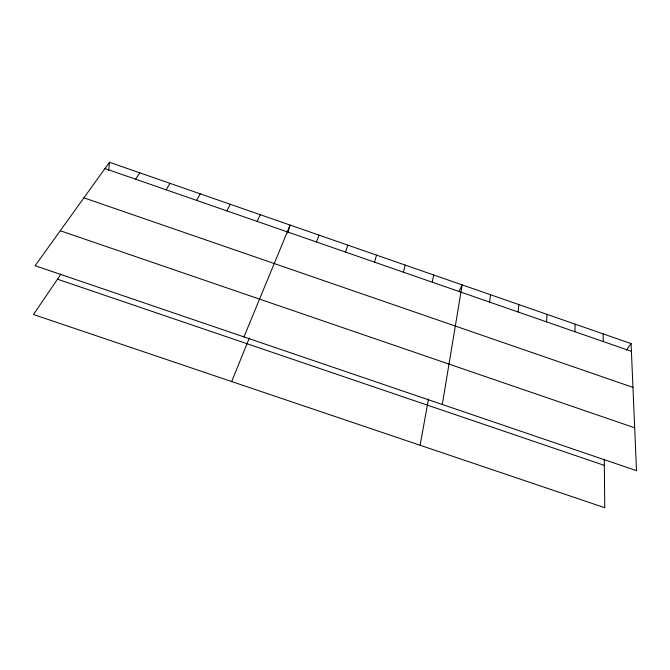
<?xml version="1.0" encoding="UTF-8"?>
<svg xmlns="http://www.w3.org/2000/svg" width="670" height="670" viewBox="0 0 670 670"><rect width="100%" height="100%" fill="white"/><g stroke="black" fill="none" stroke-linecap="round" stroke-linejoin="round"><path stroke-width="1" d="M574.944 331.734L575.12 324.146M546.578 321.885L547.013 314.372M518.128 312.002L518.815 304.574M108.649 170.339L109.461 162.291L631.09 343.593L636.5 470.658L35.116 265.73L109.461 162.291M489.586 302.095L490.532 294.741M442.3 404.479L462.166 284.884L458.942 291.391M420.09 445.257L428.515 399.01M432.242 282.187L433.708 274.993M403.432 272.188L405.166 265.069M374.538 262.154L376.532 255.119M287.782 233.068L290.11 225.078L243.955 336.893M345.553 252.096L347.814 245.136M316.474 241.996L319.004 235.128M231.669 381.54L249.366 337.956M257.154 221.41L260.245 214.702M226.912 210.908L230.279 204.283M196.57 200.372L200.221 193.839M166.135 189.803L170.063 183.354M135.591 179.2L139.812 172.843M60.945 274.072L33.5 314.531L604.759 507.709L604.281 459.226M626.4 350.067L631.09 343.593M57.478 279.189L604.34 465.374M60.266 230.74L634.674 427.795M83.918 197.834L632.949 387.377M104.956 168.564L631.416 351.331M603.142 333.886L603.226 341.549"/></g></svg>
